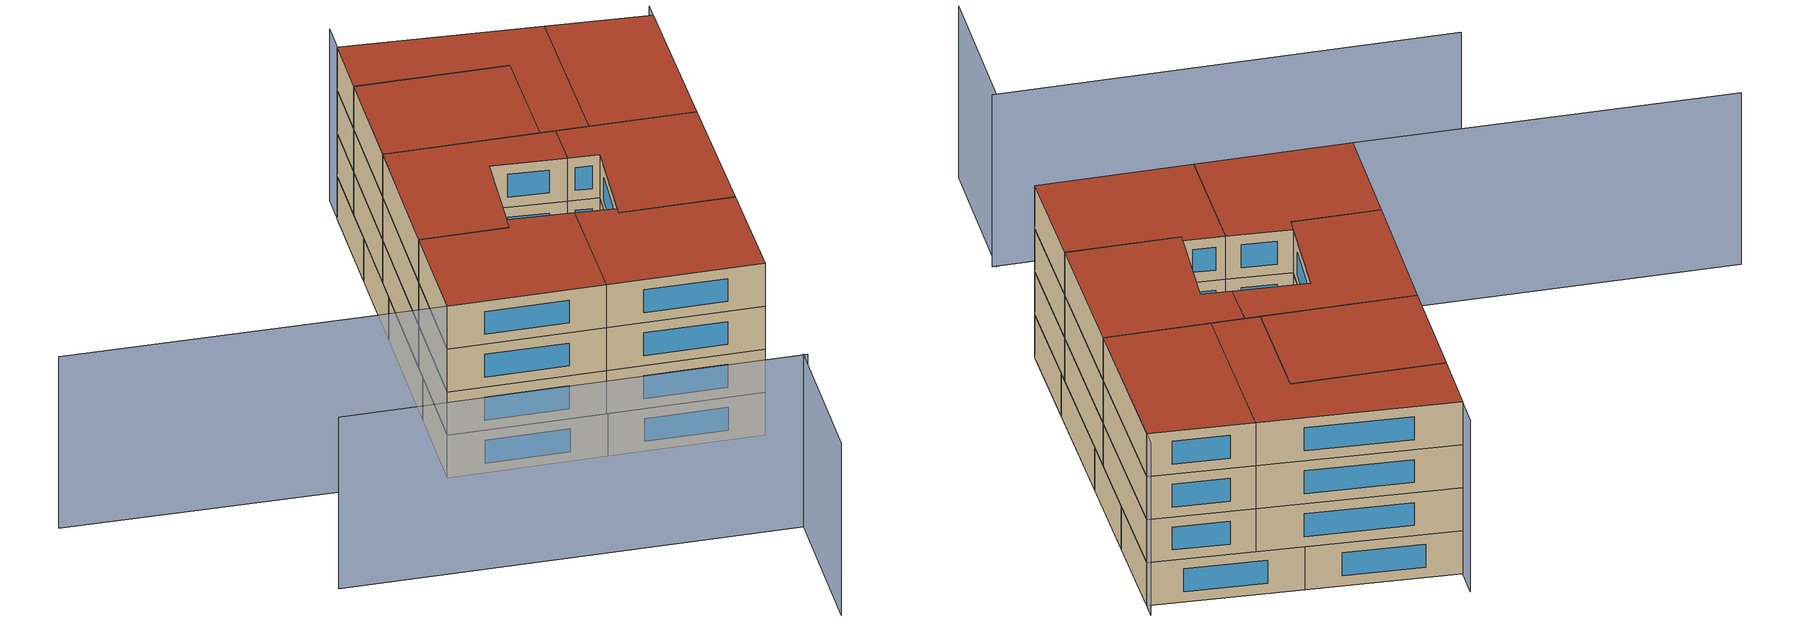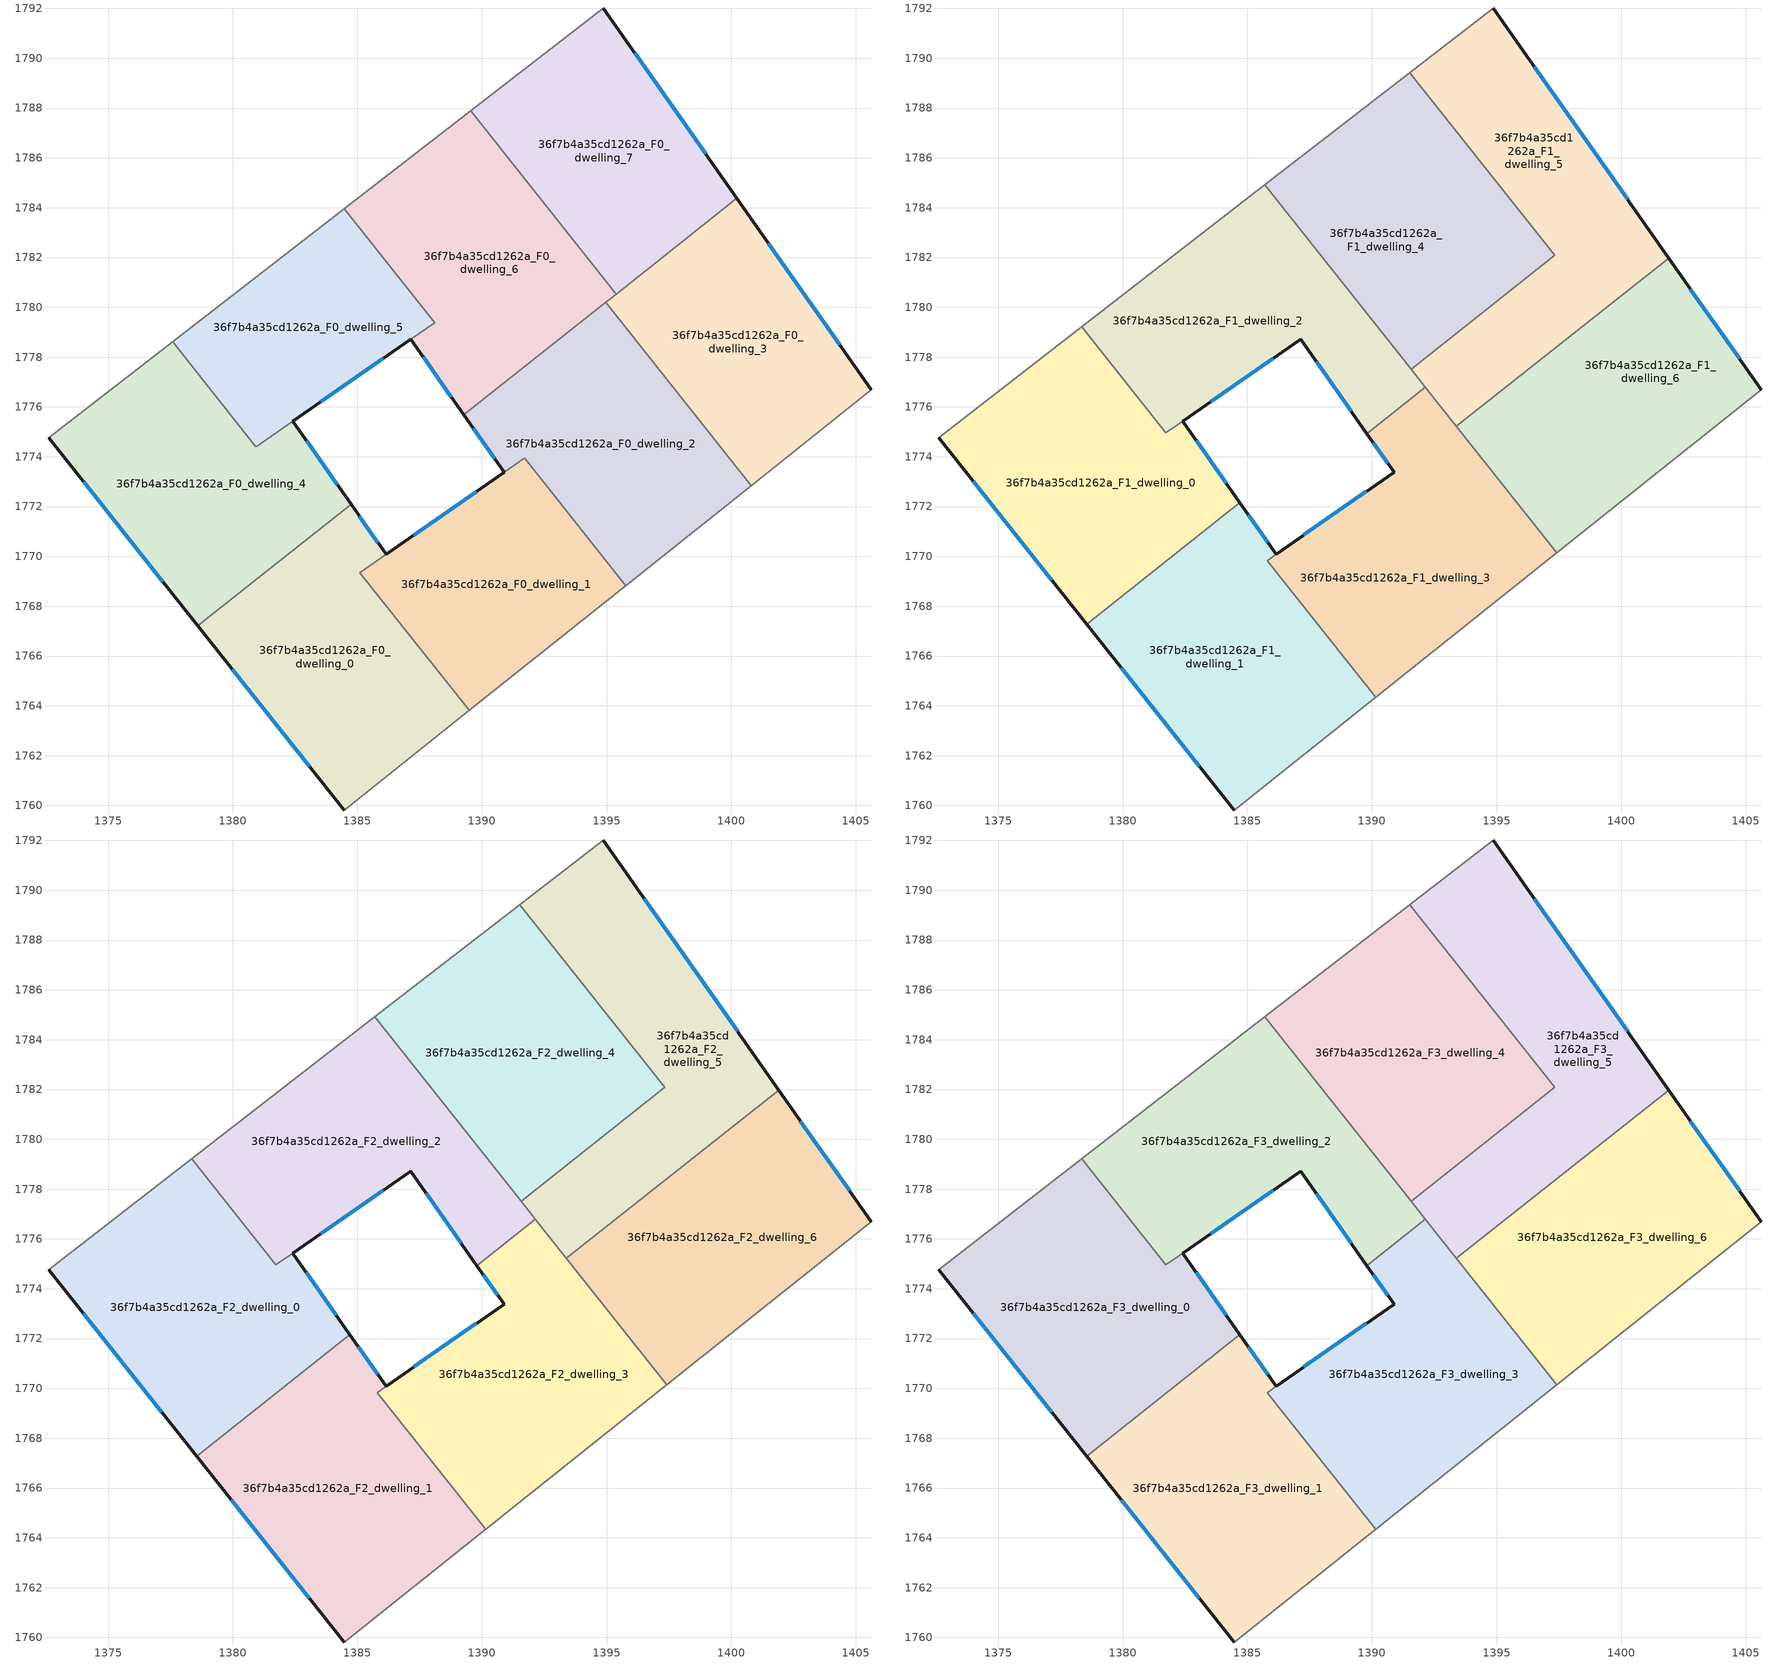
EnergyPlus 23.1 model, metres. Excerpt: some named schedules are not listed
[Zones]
36f7b4a35cd1262a_F0_dwelling_0
 floor ground (EU_floor_Construction): 1386.15,1770.08 1385.09,1769.35 1389.48,1763.82 1384.46,1759.82 1378.6,1767.21 1384.75,1772.09 z0
 wall outside (EU_wall_Construction): 1386.15,1770.08 1384.75,1772.09 / 1378.6,1767.21 1384.46,1759.82 z0:3
 wall to 36f7b4a35cd1262a_F0_dwelling_1 (EU_wall_Construction): 1389.48,1763.82 1385.09,1769.35 1386.15,1770.08 z0:3
 wall adiabatic (EU_wall_Construction): 1384.46,1759.82 1389.48,1763.82 z0:3
 wall to 36f7b4a35cd1262a_F0_dwelling_4 (EU_wall_Construction): 1384.75,1772.09 1378.6,1767.21 z0:3
 window (EU_Window_Construction): 1385.82,1770.56 1385.08,1771.62 / 1379.97,1765.48 1383.08,1761.55 z0.7:2.3
36f7b4a35cd1262a_F0_dwelling_1
 floor ground (EU_floor_Construction): 1391.71,1773.95 1395.77,1768.83 1389.48,1763.82 1385.09,1769.35 z0
 wall outside (EU_wall_Construction): 1390.89,1773.38 1386.15,1770.08 z0:3
 wall adiabatic (EU_wall_Construction): 1389.48,1763.82 1395.77,1768.83 z0:3
 wall to 36f7b4a35cd1262a_F0_dwelling_2 (EU_wall_Construction): 1395.77,1768.83 1391.71,1773.95 1390.89,1773.38 z0:3
 window (EU_Window_Construction): 1389.78,1772.6 1387.26,1770.86 z0.7:2.3
36f7b4a35cd1262a_F0_dwelling_2
 floor ground (EU_floor_Construction): 1394.97,1780.2 1400.8,1772.84 1395.77,1768.83 1391.71,1773.95 1390.89,1773.38 1389.27,1775.68 z0
 wall outside (EU_wall_Construction): 1389.27,1775.68 1390.89,1773.38 z0:3
 wall adiabatic (EU_wall_Construction): 1395.77,1768.83 1400.8,1772.84 z0:3
 wall to 36f7b4a35cd1262a_F0_dwelling_3 (EU_wall_Construction): 1400.8,1772.84 1394.97,1780.2 z0:3
 wall to 36f7b4a35cd1262a_F0_dwelling_6 (EU_wall_Construction): 1394.97,1780.2 1389.27,1775.68 z0:3
 window (EU_Window_Construction): 1389.65,1775.14 1390.51,1773.92 z0.7:2.3
 ceiling adiabatic (EU_roof_Construction): 1396.78,1777.91 1394.97,1780.2 1391.58,1777.51 1393.39,1775.22 z3
36f7b4a35cd1262a_F0_dwelling_3
 floor ground (EU_floor_Construction): 1400.23,1784.37 1405.63,1776.68 1400.8,1772.84 1394.97,1780.2 z0
 wall outside (EU_wall_Construction): 1405.63,1776.68 1400.23,1784.37 z0:3
 wall adiabatic (EU_wall_Construction): 1400.8,1772.84 1405.63,1776.68 z0:3
 wall to 36f7b4a35cd1262a_F0_dwelling_7 (EU_wall_Construction): 1400.23,1784.37 1395.39,1780.53 z0:3
 wall to 36f7b4a35cd1262a_F0_dwelling_6 (EU_wall_Construction): 1395.39,1780.53 1394.97,1780.2 z0:3
 window (EU_Window_Construction): 1404.37,1778.49 1401.5,1782.57 z0.7:2.3
 ceiling adiabatic (EU_roof_Construction): 1401.91,1781.98 1400.23,1784.37 1394.97,1780.2 1396.78,1777.91 z3
36f7b4a35cd1262a_F0_dwelling_4
 floor ground (EU_floor_Construction): 1382.41,1775.44 1384.75,1772.09 1378.6,1767.21 1372.6,1774.77 1377.58,1778.63 1380.93,1774.41 z0
 wall outside (EU_wall_Construction): 1384.75,1772.09 1382.41,1775.44 / 1372.6,1774.77 1378.6,1767.21 z0:3
 wall adiabatic (EU_wall_Construction): 1377.58,1778.63 1372.6,1774.77 z0:3
 wall to 36f7b4a35cd1262a_F0_dwelling_5 (EU_wall_Construction): 1382.41,1775.44 1380.93,1774.41 / 1380.92,1774.41 1377.58,1778.63 z0:3
 window (EU_Window_Construction): 1384.2,1772.88 1382.96,1774.65 / 1374.01,1772.99 1377.19,1768.99 z0.7:2.3
36f7b4a35cd1262a_F0_dwelling_5
 floor ground (EU_floor_Construction): 1384.47,1783.96 1388.1,1779.39 1382.41,1775.44 1380.92,1774.41 1377.58,1778.63 z0
 wall outside (EU_wall_Construction): 1382.41,1775.44 1387.14,1778.72 z0:3
 wall adiabatic (EU_wall_Construction): 1384.47,1783.96 1377.58,1778.63 z0:3
 wall to 36f7b4a35cd1262a_F0_dwelling_6 (EU_wall_Construction): 1387.14,1778.72 1388.1,1779.39 1384.47,1783.96 z0:3
 window (EU_Window_Construction): 1383.52,1776.21 1386.03,1777.95 z0.7:2.3
36f7b4a35cd1262a_F0_dwelling_6
 floor ground (EU_floor_Construction): 1389.54,1787.89 1395.39,1780.53 1389.27,1775.68 1387.14,1778.72 1388.1,1779.39 1384.47,1783.96 z0
 wall outside (EU_wall_Construction): 1387.14,1778.72 1389.27,1775.68 z0:3
 wall adiabatic (EU_wall_Construction): 1389.54,1787.89 1384.47,1783.96 z0:3
 wall to 36f7b4a35cd1262a_F0_dwelling_7 (EU_wall_Construction): 1395.39,1780.53 1389.54,1787.89 z0:3
 window (EU_Window_Construction): 1387.64,1778.01 1388.77,1776.39 z0.7:2.3
 ceiling adiabatic (EU_roof_Construction): 1395.39,1780.53 1389.54,1787.89 1385.7,1784.92 1391.58,1777.51 z3
36f7b4a35cd1262a_F0_dwelling_7
 floor ground (EU_floor_Construction): 1394.87,1792.02 1400.23,1784.37 1395.39,1780.53 1389.54,1787.89 z0
 wall outside (EU_wall_Construction): 1400.23,1784.37 1394.87,1792.02 z0:3
 wall adiabatic (EU_wall_Construction): 1394.87,1792.02 1389.54,1787.89 z0:3
 window (EU_Window_Construction): 1398.98,1786.17 1396.13,1790.22 z0.7:2.3
36f7b4a35cd1262a_F1_dwelling_0
 floor to 36f7b4a35cd1262a_F0_dwelling_4 (EU_floor_Construction): 1382.41,1775.44 1384.7,1772.16 1378.54,1767.28 1372.6,1774.77 1377.58,1778.63 1380.93,1774.41 z3
 floor to 36f7b4a35cd1262a_F0_dwelling_5 (EU_floor_Construction): 1378.35,1779.22 1381.72,1774.96 1380.92,1774.41 1377.58,1778.63 z3
 wall outside (EU_wall_Construction): 1372.6,1774.77 1378.54,1767.28 / 1384.7,1772.16 1382.41,1775.44 z3:6
 wall adiabatic (EU_wall_Construction): 1378.35,1779.22 1372.6,1774.77 z3:6
 wall to 36f7b4a35cd1262a_F1_dwelling_1 (EU_wall_Construction): 1378.54,1767.28 1384.23,1771.79 / 1384.24,1771.8 1384.7,1772.16 z3:6
 wall to 36f7b4a35cd1262a_F1_dwelling_2 (EU_wall_Construction): 1381.72,1774.97 1378.35,1779.22 / 1382.41,1775.44 1381.73,1774.96 z3:6
 window (EU_Window_Construction): 1374,1773.01 1377.15,1769.04 / 1384.16,1772.93 1382.95,1774.67 z3.7:5.3
36f7b4a35cd1262a_F1_dwelling_1
 floor to 36f7b4a35cd1262a_F0_dwelling_0 (EU_floor_Construction): 1386.15,1770.08 1385.09,1769.35 1389.48,1763.82 1384.46,1759.82 1378.6,1767.21 1384.75,1772.09 z3
 floor to 36f7b4a35cd1262a_F0_dwelling_1 (EU_floor_Construction): 1385.89,1769.9 1385.79,1769.83 1390.15,1764.35 1389.48,1763.82 1385.09,1769.35 z3
 floor to 36f7b4a35cd1262a_F0_dwelling_4 (EU_floor_Construction): 1384.7,1772.16 1384.75,1772.09 1378.6,1767.21 1378.54,1767.28 z3
 wall outside (EU_wall_Construction): 1378.54,1767.28 1384.46,1759.82 / 1386.15,1770.08 1384.7,1772.16 z3:6
 wall to 36f7b4a35cd1262a_F1_dwelling_3 (EU_wall_Construction): 1390.15,1764.35 1385.79,1769.83 1386.15,1770.08 z3:6
 wall adiabatic (EU_wall_Construction): 1384.46,1759.82 1390.15,1764.35 z3:6
 window (EU_Window_Construction): 1379.93,1765.53 1383.07,1761.57 / 1385.81,1770.57 1385.04,1771.67 z3.7:5.3
36f7b4a35cd1262a_F1_dwelling_2
 floor to 36f7b4a35cd1262a_F0_dwelling_5 (EU_floor_Construction): 1384.47,1783.96 1388.1,1779.39 1382.41,1775.44 1381.72,1774.97 1378.35,1779.22 z3
 floor to 36f7b4a35cd1262a_F0_dwelling_6 (EU_floor_Construction): 1385.7,1784.92 1391.58,1777.51 1389.27,1775.68 1387.14,1778.72 1388.1,1779.39 1384.47,1783.96 z3
 floor to 36f7b4a35cd1262a_F0_dwelling_2 (EU_floor_Construction): 1391.58,1777.51 1392.14,1776.79 1389.8,1774.93 1389.27,1775.68 z3
 wall outside (EU_wall_Construction): 1382.41,1775.44 1387.14,1778.72 1389.8,1774.93 z3:6
 wall adiabatic (EU_wall_Construction): 1385.7,1784.92 1378.35,1779.22 z3:6
 wall to 36f7b4a35cd1262a_F1_dwelling_3 (EU_wall_Construction): 1389.8,1774.93 1392.14,1776.79 z3:6
 wall to 36f7b4a35cd1262a_F1_dwelling_4 (EU_wall_Construction): 1391.57,1777.52 1385.7,1784.92 z3:6
 wall to 36f7b4a35cd1262a_F1_dwelling_5 (EU_wall_Construction): 1392.14,1776.79 1391.57,1777.52 z3:6
 window (EU_Window_Construction): 1387.76,1777.83 1389.17,1775.82 / 1383.52,1776.21 1386.03,1777.95 z3.7:5.3
36f7b4a35cd1262a_F1_dwelling_3
 floor to 36f7b4a35cd1262a_F0_dwelling_1 (EU_floor_Construction): 1391.71,1773.95 1395.77,1768.83 1390.15,1764.35 1385.79,1769.83 1386.08,1770.04 z3
 floor to 36f7b4a35cd1262a_F0_dwelling_2 (EU_floor_Construction): 1392.14,1776.79 1397.42,1770.14 1395.77,1768.83 1391.71,1773.95 1390.89,1773.38 1389.8,1774.93 z3
 wall outside (EU_wall_Construction): 1389.8,1774.93 1390.89,1773.38 1386.15,1770.09 z3:6
 wall adiabatic (EU_wall_Construction): 1390.15,1764.35 1397.42,1770.14 z3:6
 wall to 36f7b4a35cd1262a_F1_dwelling_6 (EU_wall_Construction): 1397.42,1770.14 1393.39,1775.22 z3:6
 wall to 36f7b4a35cd1262a_F1_dwelling_5 (EU_wall_Construction): 1393.39,1775.22 1392.14,1776.79 z3:6
 window (EU_Window_Construction): 1389.78,1772.61 1387.26,1770.86 / 1390.05,1774.57 1390.63,1773.74 z3.7:5.3
36f7b4a35cd1262a_F1_dwelling_4
 floor adiabatic (EU_floor_Construction): 1389.54,1787.89 1395.38,1780.53 1391.57,1777.51 1385.7,1784.92 z3
 floor to 36f7b4a35cd1262a_F0_dwelling_7 (EU_floor_Construction): 1391.52,1789.42 1397.34,1782.09 1395.38,1780.53 1389.54,1787.89 z3
 wall to 36f7b4a35cd1262a_F1_dwelling_5 (EU_wall_Construction): 1391.57,1777.51 1397.34,1782.09 1391.52,1789.42 z3:6
 wall adiabatic (EU_wall_Construction): 1391.52,1789.42 1385.7,1784.92 z3:6
36f7b4a35cd1262a_F1_dwelling_5
 floor to 36f7b4a35cd1262a_F0_dwelling_7 (EU_floor_Construction): 1394.87,1792.02 1400.23,1784.37 1395.39,1780.53 1397.34,1782.09 1391.52,1789.42 z3
 floor adiabatic (EU_floor_Construction): 1400.23,1784.37 1401.91,1781.98 1393.39,1775.22 1391.57,1777.51 1395.38,1780.53 z3
 wall outside (EU_wall_Construction): 1401.91,1781.98 1394.87,1792.02 z3:6
 wall adiabatic (EU_wall_Construction): 1394.87,1792.02 1391.52,1789.42 z3:6
 wall to 36f7b4a35cd1262a_F1_dwelling_6 (EU_wall_Construction): 1393.39,1775.22 1401.91,1781.98 z3:6
 window (EU_Window_Construction): 1400.26,1784.34 1396.52,1789.66 z3.7:5.3
36f7b4a35cd1262a_F1_dwelling_6
 floor to 36f7b4a35cd1262a_F0_dwelling_3 (EU_floor_Construction): 1401.91,1781.98 1405.63,1776.68 1400.8,1772.84 1396.78,1777.91 z3
 floor to 36f7b4a35cd1262a_F0_dwelling_2 (EU_floor_Construction): 1396.78,1777.91 1400.8,1772.84 1397.42,1770.14 1393.39,1775.22 z3
 wall outside (EU_wall_Construction): 1405.63,1776.68 1401.91,1781.98 z3:6
 wall adiabatic (EU_wall_Construction): 1397.42,1770.14 1405.63,1776.68 z3:6
 window (EU_Window_Construction): 1404.76,1777.93 1402.79,1780.74 z3.7:5.3
36f7b4a35cd1262a_F2_dwelling_0
 floor to 36f7b4a35cd1262a_F1_dwelling_0 (EU_floor_Construction): 1382.41,1775.44 1384.7,1772.16 1378.54,1767.28 1372.6,1774.77 1378.35,1779.22 1381.73,1774.96 z6
 wall outside (EU_wall_Construction): 1372.6,1774.77 1378.54,1767.28 / 1384.7,1772.16 1382.41,1775.44 z6:9
 wall adiabatic (EU_wall_Construction): 1378.35,1779.22 1372.6,1774.77 z6:9
 wall to 36f7b4a35cd1262a_F2_dwelling_1 (EU_wall_Construction): 1378.54,1767.28 1384.23,1771.79 / 1384.24,1771.8 1384.7,1772.16 z6:9
 wall to 36f7b4a35cd1262a_F2_dwelling_2 (EU_wall_Construction): 1381.72,1774.97 1378.35,1779.22 / 1382.41,1775.44 1381.73,1774.96 z6:9
 window (EU_Window_Construction): 1374,1773.01 1377.15,1769.04 / 1384.16,1772.93 1382.95,1774.67 z6.7:8.3
36f7b4a35cd1262a_F2_dwelling_1
 floor to 36f7b4a35cd1262a_F1_dwelling_1 (EU_floor_Construction): 1386.15,1770.08 1385.79,1769.83 1390.15,1764.35 1384.46,1759.82 1378.54,1767.28 1384.7,1772.16 z6
 wall outside (EU_wall_Construction): 1378.54,1767.28 1384.46,1759.82 / 1386.15,1770.08 1384.7,1772.16 z6:9
 wall to 36f7b4a35cd1262a_F2_dwelling_3 (EU_wall_Construction): 1390.15,1764.35 1385.79,1769.83 1386.15,1770.08 z6:9
 wall adiabatic (EU_wall_Construction): 1384.46,1759.82 1390.15,1764.35 z6:9
 window (EU_Window_Construction): 1379.93,1765.53 1383.07,1761.57 / 1385.81,1770.57 1385.04,1771.67 z6.7:8.3
36f7b4a35cd1262a_F2_dwelling_2
 floor to 36f7b4a35cd1262a_F1_dwelling_2 (EU_floor_Construction): 1385.7,1784.92 1392.14,1776.79 1389.8,1774.93 1387.14,1778.72 1382.41,1775.44 1381.72,1774.97 1378.35,1779.22 z6
 wall outside (EU_wall_Construction): 1382.41,1775.44 1387.14,1778.72 1389.8,1774.93 z6:9
 wall adiabatic (EU_wall_Construction): 1385.7,1784.92 1378.35,1779.22 z6:9
 wall to 36f7b4a35cd1262a_F2_dwelling_3 (EU_wall_Construction): 1389.8,1774.93 1392.14,1776.79 z6:9
 wall to 36f7b4a35cd1262a_F2_dwelling_4 (EU_wall_Construction): 1391.57,1777.52 1385.7,1784.92 z6:9
 wall to 36f7b4a35cd1262a_F2_dwelling_5 (EU_wall_Construction): 1392.14,1776.79 1391.57,1777.52 z6:9
 window (EU_Window_Construction): 1387.76,1777.83 1389.17,1775.82 / 1383.52,1776.21 1386.03,1777.95 z6.7:8.3
36f7b4a35cd1262a_F2_dwelling_3
 floor to 36f7b4a35cd1262a_F1_dwelling_3 (EU_floor_Construction): 1392.14,1776.79 1397.42,1770.14 1390.15,1764.35 1385.79,1769.83 1386.15,1770.09 1390.89,1773.38 1389.8,1774.93 z6
 wall outside (EU_wall_Construction): 1389.8,1774.93 1390.89,1773.38 1386.15,1770.09 z6:9
 wall adiabatic (EU_wall_Construction): 1390.15,1764.35 1397.42,1770.14 z6:9
 wall to 36f7b4a35cd1262a_F2_dwelling_6 (EU_wall_Construction): 1397.42,1770.14 1393.39,1775.22 z6:9
 wall to 36f7b4a35cd1262a_F2_dwelling_5 (EU_wall_Construction): 1393.39,1775.22 1392.14,1776.79 z6:9
 window (EU_Window_Construction): 1389.78,1772.61 1387.26,1770.86 / 1390.05,1774.57 1390.63,1773.74 z6.7:8.3
36f7b4a35cd1262a_F2_dwelling_4
 floor to 36f7b4a35cd1262a_F1_dwelling_4 (EU_floor_Construction): 1391.52,1789.42 1397.34,1782.09 1391.57,1777.51 1385.7,1784.92 z6
 wall to 36f7b4a35cd1262a_F2_dwelling_5 (EU_wall_Construction): 1391.57,1777.51 1397.34,1782.09 1391.52,1789.42 z6:9
 wall adiabatic (EU_wall_Construction): 1391.52,1789.42 1385.7,1784.92 z6:9
36f7b4a35cd1262a_F2_dwelling_5
 floor to 36f7b4a35cd1262a_F1_dwelling_5 (EU_floor_Construction): 1394.87,1792.02 1401.91,1781.98 1393.39,1775.22 1391.57,1777.51 1397.34,1782.09 1391.52,1789.42 z6
 wall outside (EU_wall_Construction): 1401.91,1781.98 1394.87,1792.02 z6:9
 wall adiabatic (EU_wall_Construction): 1394.87,1792.02 1391.52,1789.42 z6:9
 wall to 36f7b4a35cd1262a_F2_dwelling_6 (EU_wall_Construction): 1393.39,1775.22 1401.91,1781.98 z6:9
 window (EU_Window_Construction): 1400.26,1784.34 1396.52,1789.66 z6.7:8.3
36f7b4a35cd1262a_F2_dwelling_6
 floor to 36f7b4a35cd1262a_F1_dwelling_6 (EU_floor_Construction): 1401.91,1781.98 1405.63,1776.68 1397.42,1770.14 1393.39,1775.22 z6
 wall outside (EU_wall_Construction): 1405.63,1776.68 1401.91,1781.98 z6:9
 wall adiabatic (EU_wall_Construction): 1397.42,1770.14 1405.63,1776.68 z6:9
 window (EU_Window_Construction): 1404.76,1777.93 1402.79,1780.74 z6.7:8.3
36f7b4a35cd1262a_F3_dwelling_0
 floor to 36f7b4a35cd1262a_F2_dwelling_0 (EU_floor_Construction): 1382.41,1775.44 1384.7,1772.16 1378.54,1767.28 1372.6,1774.77 1378.35,1779.22 1381.73,1774.96 z9
 wall outside (EU_wall_Construction): 1372.6,1774.77 1378.54,1767.28 / 1384.7,1772.16 1382.41,1775.44 z9:12
 wall adiabatic (EU_wall_Construction): 1378.35,1779.22 1372.6,1774.77 z9:12
 wall to 36f7b4a35cd1262a_F3_dwelling_1 (EU_wall_Construction): 1378.54,1767.28 1384.23,1771.79 / 1384.24,1771.8 1384.7,1772.16 z9:12
 wall to 36f7b4a35cd1262a_F3_dwelling_2 (EU_wall_Construction): 1381.72,1774.97 1378.35,1779.22 / 1382.41,1775.44 1381.73,1774.96 z9:12
 window (EU_Window_Construction): 1374,1773.01 1377.15,1769.04 / 1384.16,1772.93 1382.95,1774.67 z9.7:11.3
 roof outside (EU_roof_Construction): 1384.7,1772.16 1382.41,1775.44 1381.73,1774.96 1378.35,1779.22 1372.6,1774.77 1378.54,1767.28 z12
36f7b4a35cd1262a_F3_dwelling_1
 floor to 36f7b4a35cd1262a_F2_dwelling_1 (EU_floor_Construction): 1386.15,1770.08 1385.79,1769.83 1390.15,1764.35 1384.46,1759.82 1378.54,1767.28 1384.7,1772.16 z9
 wall outside (EU_wall_Construction): 1378.54,1767.28 1384.46,1759.82 / 1386.15,1770.08 1384.7,1772.16 z9:12
 wall to 36f7b4a35cd1262a_F3_dwelling_3 (EU_wall_Construction): 1390.15,1764.35 1385.79,1769.83 1386.15,1770.08 z9:12
 wall adiabatic (EU_wall_Construction): 1384.46,1759.82 1390.15,1764.35 z9:12
 window (EU_Window_Construction): 1379.93,1765.53 1383.07,1761.57 / 1385.81,1770.57 1385.04,1771.67 z9.7:11.3
 roof outside (EU_roof_Construction): 1390.15,1764.35 1385.79,1769.83 1386.15,1770.08 1384.7,1772.16 1378.54,1767.28 1384.46,1759.82 z12
36f7b4a35cd1262a_F3_dwelling_2
 floor to 36f7b4a35cd1262a_F2_dwelling_2 (EU_floor_Construction): 1385.7,1784.92 1392.14,1776.79 1389.8,1774.93 1387.14,1778.72 1382.41,1775.44 1381.72,1774.97 1378.35,1779.22 z9
 wall outside (EU_wall_Construction): 1382.41,1775.44 1387.14,1778.72 1389.8,1774.93 z9:12
 wall adiabatic (EU_wall_Construction): 1385.7,1784.92 1378.35,1779.22 z9:12
 wall to 36f7b4a35cd1262a_F3_dwelling_3 (EU_wall_Construction): 1389.8,1774.93 1392.14,1776.79 z9:12
 wall to 36f7b4a35cd1262a_F3_dwelling_4 (EU_wall_Construction): 1391.57,1777.52 1385.7,1784.92 z9:12
 wall to 36f7b4a35cd1262a_F3_dwelling_5 (EU_wall_Construction): 1392.14,1776.79 1391.57,1777.52 z9:12
 window (EU_Window_Construction): 1387.76,1777.83 1389.17,1775.82 / 1383.52,1776.21 1386.03,1777.95 z9.7:11.3
 roof outside (EU_roof_Construction): 1392.14,1776.79 1385.7,1784.92 1378.35,1779.22 1381.72,1774.97 1382.41,1775.44 1387.14,1778.72 1389.8,1774.93 z12
36f7b4a35cd1262a_F3_dwelling_3
 floor to 36f7b4a35cd1262a_F2_dwelling_3 (EU_floor_Construction): 1392.14,1776.79 1397.42,1770.14 1390.15,1764.35 1385.79,1769.83 1386.15,1770.09 1390.89,1773.38 1389.8,1774.93 z9
 wall outside (EU_wall_Construction): 1389.8,1774.93 1390.89,1773.38 1386.15,1770.09 z9:12
 wall adiabatic (EU_wall_Construction): 1390.15,1764.35 1397.42,1770.14 z9:12
 wall to 36f7b4a35cd1262a_F3_dwelling_6 (EU_wall_Construction): 1397.42,1770.14 1393.39,1775.22 z9:12
 wall to 36f7b4a35cd1262a_F3_dwelling_5 (EU_wall_Construction): 1393.39,1775.22 1392.14,1776.79 z9:12
 window (EU_Window_Construction): 1389.78,1772.61 1387.26,1770.86 / 1390.05,1774.57 1390.63,1773.74 z9.7:11.3
 roof outside (EU_roof_Construction): 1397.42,1770.14 1392.14,1776.79 1389.8,1774.93 1390.89,1773.38 1386.15,1770.09 1385.79,1769.83 1390.15,1764.35 z12
36f7b4a35cd1262a_F3_dwelling_4
 floor to 36f7b4a35cd1262a_F2_dwelling_4 (EU_floor_Construction): 1391.52,1789.42 1397.34,1782.09 1391.57,1777.51 1385.7,1784.92 z9
 wall to 36f7b4a35cd1262a_F3_dwelling_5 (EU_wall_Construction): 1391.57,1777.51 1397.34,1782.09 1391.52,1789.42 z9:12
 wall adiabatic (EU_wall_Construction): 1391.52,1789.42 1385.7,1784.92 z9:12
 roof outside (EU_roof_Construction): 1397.34,1782.09 1391.52,1789.42 1385.7,1784.92 1391.57,1777.51 z12
36f7b4a35cd1262a_F3_dwelling_5
 floor to 36f7b4a35cd1262a_F2_dwelling_5 (EU_floor_Construction): 1394.87,1792.02 1401.91,1781.98 1393.39,1775.22 1391.57,1777.51 1397.34,1782.09 1391.52,1789.42 z9
 wall outside (EU_wall_Construction): 1401.91,1781.98 1394.87,1792.02 z9:12
 wall adiabatic (EU_wall_Construction): 1394.87,1792.02 1391.52,1789.42 z9:12
 wall to 36f7b4a35cd1262a_F3_dwelling_6 (EU_wall_Construction): 1393.39,1775.22 1401.91,1781.98 z9:12
 window (EU_Window_Construction): 1400.26,1784.34 1396.52,1789.66 z9.7:11.3
 roof outside (EU_roof_Construction): 1401.91,1781.98 1394.87,1792.02 1391.52,1789.42 1397.34,1782.09 1391.57,1777.51 1393.39,1775.22 z12
36f7b4a35cd1262a_F3_dwelling_6
 floor to 36f7b4a35cd1262a_F2_dwelling_6 (EU_floor_Construction): 1401.91,1781.98 1405.63,1776.68 1397.42,1770.14 1393.39,1775.22 z9
 wall outside (EU_wall_Construction): 1405.63,1776.68 1401.91,1781.98 z9:12
 wall adiabatic (EU_wall_Construction): 1397.42,1770.14 1405.63,1776.68 z9:12
 window (EU_Window_Construction): 1404.76,1777.93 1402.79,1780.74 z9.7:11.3
 roof outside (EU_roof_Construction): 1405.63,1776.68 1401.91,1781.98 1393.39,1775.22 1397.42,1770.14 z12
shading: 1369,1747.85 1376.65,1753.8 / 1384.15,1760.23 1406.44,1777.3 / 1359.33,1775.64 1376.74,1753.56 / 1396.46,1793.25 1372.6,1774.77 / 1372.6,1774.77 1358.35,1793.17 z0:12
[Building]
EU S2 Campaign: North Axis=0; Terrain=City; Solar Distribution=FullExterior
[Site:Location]
Budapest.Ferenc.Liszt.Intl.AP: Latitude=47.437; Longitude=19.256; Time Zone=1; Elevation=185
[SizingPeriod:WeatherFileDays]
AnnualSizingPeriod: Begin Month=1; Begin Day of Month=1; End Month=12; End Day of Month=31; Day of Week for Start Day=Monday; Use Weather File Daylight Saving Period=No; Use Weather File Rain and Snow Indicators=No
[MATERIAL]
EU_InternalMass_Material: Roughness=MediumRough; Thickness=0.1; Conductivity=1; Density=1800; Specific Heat=900; Thermal Absorptance=0.9; Solar Absorptance=0.7; Visible Absorptance=0.7
[MATERIAL:NOMASS] Roughness=MediumRough; Thermal Absorptance=0.9; Solar Absorptance=0.7; Visible Absorptance=0.7
Name | Thermal Resistance
EU_wall_NoMass | 0.832559
EU_roof_NoMass | 1.39638
EU_floor_NoMass | 0.872794
[WINDOWMATERIAL:SIMPLEGLAZINGSYSTEM]
EU_Window_SimpleGlazing: UFactor=2.79869; Solar Heat Gain Coefficient=0.75; Visible Transmittance=0.75
[CONSTRUCTION]
EU_wall_Construction: EU_wall_NoMass
EU_roof_Construction: EU_roof_NoMass
EU_floor_Construction: EU_floor_NoMass
EU_Window_Construction: EU_Window_SimpleGlazing
EU_InternalMass_Construction: EU_InternalMass_Material
[ZONE] Type=1; Multiplier=1; Ceiling Height=autocalculate; Floor Area=autocalculate; Part of Total Floor Area=Yes
Name | Volume
36f7b4a35cd1262a_F0_dwelling_0 | 191.364
36f7b4a35cd1262a_F1_dwelling_0; 36f7b4a35cd1262a_F2_dwelling_0; 36f7b4a35cd1262a_F3_dwelling_0 | 216.036
36f7b4a35cd1262a_F0_dwelling_1 | 163.96
36f7b4a35cd1262a_F1_dwelling_1; 36f7b4a35cd1262a_F2_dwelling_1; 36f7b4a35cd1262a_F3_dwelling_1 | 211.348
36f7b4a35cd1262a_F0_dwelling_2 | 189.338
36f7b4a35cd1262a_F1_dwelling_2; 36f7b4a35cd1262a_F2_dwelling_2; 36f7b4a35cd1262a_F3_dwelling_2 | 197.309
36f7b4a35cd1262a_F0_dwelling_3 | 181.574
36f7b4a35cd1262a_F1_dwelling_3; 36f7b4a35cd1262a_F2_dwelling_3; 36f7b4a35cd1262a_F3_dwelling_3 | 205.308
36f7b4a35cd1262a_F0_dwelling_4 | 202.345
36f7b4a35cd1262a_F1_dwelling_4; 36f7b4a35cd1262a_F2_dwelling_4; 36f7b4a35cd1262a_F3_dwelling_4 | 207.524
36f7b4a35cd1262a_F0_dwelling_5 | 146.688
36f7b4a35cd1262a_F1_dwelling_5; 36f7b4a35cd1262a_F2_dwelling_5; 36f7b4a35cd1262a_F3_dwelling_5 | 207.497
36f7b4a35cd1262a_F0_dwelling_6 | 195.665
36f7b4a35cd1262a_F1_dwelling_6; 36f7b4a35cd1262a_F2_dwelling_6; 36f7b4a35cd1262a_F3_dwelling_6 | 207.508
36f7b4a35cd1262a_F0_dwelling_7 | 181.575
[INTERNALMASS] Construction=EU_InternalMass_Construction
Name | Zone or ZoneList | Surface Area
36f7b4a35cd1262a_F0_dwelling_0_EU_InternalMass | 36f7b4a35cd1262a_F0_dwelling_0 | 63.7878
36f7b4a35cd1262a_F0_dwelling_1_EU_InternalMass | 36f7b4a35cd1262a_F0_dwelling_1 | 54.6742
36f7b4a35cd1262a_F0_dwelling_2_EU_InternalMass | 36f7b4a35cd1262a_F0_dwelling_2 | 63.1114
36f7b4a35cd1262a_F0_dwelling_3_EU_InternalMass | 36f7b4a35cd1262a_F0_dwelling_3 | 60.5249
36f7b4a35cd1262a_F0_dwelling_4_EU_InternalMass | 36f7b4a35cd1262a_F0_dwelling_4 | 67.4467
36f7b4a35cd1262a_F0_dwelling_5_EU_InternalMass | 36f7b4a35cd1262a_F0_dwelling_5 | 48.9023
36f7b4a35cd1262a_F0_dwelling_6_EU_InternalMass | 36f7b4a35cd1262a_F0_dwelling_6 | 65.2217
36f7b4a35cd1262a_F0_dwelling_7_EU_InternalMass | 36f7b4a35cd1262a_F0_dwelling_7 | 60.525
36f7b4a35cd1262a_F1_dwelling_0_EU_InternalMass | 36f7b4a35cd1262a_F1_dwelling_0 | 72.0142
36f7b4a35cd1262a_F1_dwelling_1_EU_InternalMass | 36f7b4a35cd1262a_F1_dwelling_1 | 70.4535
36f7b4a35cd1262a_F1_dwelling_2_EU_InternalMass | 36f7b4a35cd1262a_F1_dwelling_2 | 65.7708
36f7b4a35cd1262a_F1_dwelling_3_EU_InternalMass | 36f7b4a35cd1262a_F1_dwelling_3 | 68.4369
36f7b4a35cd1262a_F1_dwelling_4_EU_InternalMass | 36f7b4a35cd1262a_F1_dwelling_4 | 69.1737
36f7b4a35cd1262a_F1_dwelling_5_EU_InternalMass | 36f7b4a35cd1262a_F1_dwelling_5 | 69.166
36f7b4a35cd1262a_F1_dwelling_6_EU_InternalMass | 36f7b4a35cd1262a_F1_dwelling_6 | 69.1688
36f7b4a35cd1262a_F2_dwelling_0_EU_InternalMass | 36f7b4a35cd1262a_F2_dwelling_0 | 72.0142
36f7b4a35cd1262a_F2_dwelling_1_EU_InternalMass | 36f7b4a35cd1262a_F2_dwelling_1 | 70.4535
36f7b4a35cd1262a_F2_dwelling_2_EU_InternalMass | 36f7b4a35cd1262a_F2_dwelling_2 | 65.7708
36f7b4a35cd1262a_F2_dwelling_3_EU_InternalMass | 36f7b4a35cd1262a_F2_dwelling_3 | 68.4369
36f7b4a35cd1262a_F2_dwelling_4_EU_InternalMass | 36f7b4a35cd1262a_F2_dwelling_4 | 69.1737
36f7b4a35cd1262a_F2_dwelling_5_EU_InternalMass | 36f7b4a35cd1262a_F2_dwelling_5 | 69.166
36f7b4a35cd1262a_F2_dwelling_6_EU_InternalMass | 36f7b4a35cd1262a_F2_dwelling_6 | 69.1688
36f7b4a35cd1262a_F3_dwelling_0_EU_InternalMass | 36f7b4a35cd1262a_F3_dwelling_0 | 72.0142
36f7b4a35cd1262a_F3_dwelling_1_EU_InternalMass | 36f7b4a35cd1262a_F3_dwelling_1 | 70.4535
36f7b4a35cd1262a_F3_dwelling_2_EU_InternalMass | 36f7b4a35cd1262a_F3_dwelling_2 | 65.7708
36f7b4a35cd1262a_F3_dwelling_3_EU_InternalMass | 36f7b4a35cd1262a_F3_dwelling_3 | 68.4369
36f7b4a35cd1262a_F3_dwelling_4_EU_InternalMass | 36f7b4a35cd1262a_F3_dwelling_4 | 69.1737
36f7b4a35cd1262a_F3_dwelling_5_EU_InternalMass | 36f7b4a35cd1262a_F3_dwelling_5 | 69.166
36f7b4a35cd1262a_F3_dwelling_6_EU_InternalMass | 36f7b4a35cd1262a_F3_dwelling_6 | 69.1688
[OTHEREQUIPMENT] Fuel Type=Electricity; Design Level Calculation Method=Watts/Area; Power per Zone Floor Area=1; Fraction Latent=0; Fraction Radiant=0; Fraction Lost=0; Carbon Dioxide Generation Rate=0; EndUse Subcategory=EU_Step8_InternalGains
Name | Zone or ZoneList or Space or SpaceList | Schedule
EU_Step8_InternalGain_36f7b4a35cd1262a_F0_dwelling_0_f000 | 36f7b4a35cd1262a_F0_dwelling_0 | EU_Step8_GainSchedule_36f7b4a35cd1262a_F0_dwelling_0_f000
EU_Step8_InternalGain_36f7b4a35cd1262a_F0_dwelling_1_f000 | 36f7b4a35cd1262a_F0_dwelling_1 | EU_Step8_GainSchedule_36f7b4a35cd1262a_F0_dwelling_1_f000
EU_Step8_InternalGain_36f7b4a35cd1262a_F0_dwelling_2_f000 | 36f7b4a35cd1262a_F0_dwelling_2 | EU_Step8_GainSchedule_36f7b4a35cd1262a_F0_dwelling_2_f000
EU_Step8_InternalGain_36f7b4a35cd1262a_F0_dwelling_3_f000 | 36f7b4a35cd1262a_F0_dwelling_3 | EU_Step8_GainSchedule_36f7b4a35cd1262a_F0_dwelling_3_f000
EU_Step8_InternalGain_36f7b4a35cd1262a_F0_dwelling_4_f000 | 36f7b4a35cd1262a_F0_dwelling_4 | EU_Step8_GainSchedule_36f7b4a35cd1262a_F0_dwelling_4_f000
EU_Step8_InternalGain_36f7b4a35cd1262a_F0_dwelling_5_f000 | 36f7b4a35cd1262a_F0_dwelling_5 | EU_Step8_GainSchedule_36f7b4a35cd1262a_F0_dwelling_5_f000
EU_Step8_InternalGain_36f7b4a35cd1262a_F0_dwelling_6_f000 | 36f7b4a35cd1262a_F0_dwelling_6 | EU_Step8_GainSchedule_36f7b4a35cd1262a_F0_dwelling_6_f000
EU_Step8_InternalGain_36f7b4a35cd1262a_F0_dwelling_7_f000 | 36f7b4a35cd1262a_F0_dwelling_7 | EU_Step8_GainSchedule_36f7b4a35cd1262a_F0_dwelling_7_f000
EU_Step8_InternalGain_36f7b4a35cd1262a_F1_dwelling_0_f000 | 36f7b4a35cd1262a_F1_dwelling_0 | EU_Step8_GainSchedule_36f7b4a35cd1262a_F1_dwelling_0_f000
EU_Step8_InternalGain_36f7b4a35cd1262a_F1_dwelling_1_f000 | 36f7b4a35cd1262a_F1_dwelling_1 | EU_Step8_GainSchedule_36f7b4a35cd1262a_F1_dwelling_1_f000
EU_Step8_InternalGain_36f7b4a35cd1262a_F1_dwelling_2_f000 | 36f7b4a35cd1262a_F1_dwelling_2 | EU_Step8_GainSchedule_36f7b4a35cd1262a_F1_dwelling_2_f000
EU_Step8_InternalGain_36f7b4a35cd1262a_F1_dwelling_3_f000 | 36f7b4a35cd1262a_F1_dwelling_3 | EU_Step8_GainSchedule_36f7b4a35cd1262a_F1_dwelling_3_f000
EU_Step8_InternalGain_36f7b4a35cd1262a_F1_dwelling_4_f000 | 36f7b4a35cd1262a_F1_dwelling_4 | EU_Step8_GainSchedule_36f7b4a35cd1262a_F1_dwelling_4_f000
EU_Step8_InternalGain_36f7b4a35cd1262a_F1_dwelling_5_f000 | 36f7b4a35cd1262a_F1_dwelling_5 | EU_Step8_GainSchedule_36f7b4a35cd1262a_F1_dwelling_5_f000
EU_Step8_InternalGain_36f7b4a35cd1262a_F1_dwelling_6_f000 | 36f7b4a35cd1262a_F1_dwelling_6 | EU_Step8_GainSchedule_36f7b4a35cd1262a_F1_dwelling_6_f000
EU_Step8_InternalGain_36f7b4a35cd1262a_F2_dwelling_0_f000 | 36f7b4a35cd1262a_F2_dwelling_0 | EU_Step8_GainSchedule_36f7b4a35cd1262a_F2_dwelling_0_f000
EU_Step8_InternalGain_36f7b4a35cd1262a_F2_dwelling_1_f000 | 36f7b4a35cd1262a_F2_dwelling_1 | EU_Step8_GainSchedule_36f7b4a35cd1262a_F2_dwelling_1_f000
EU_Step8_InternalGain_36f7b4a35cd1262a_F2_dwelling_2_f000 | 36f7b4a35cd1262a_F2_dwelling_2 | EU_Step8_GainSchedule_36f7b4a35cd1262a_F2_dwelling_2_f000
EU_Step8_InternalGain_36f7b4a35cd1262a_F2_dwelling_3_f000 | 36f7b4a35cd1262a_F2_dwelling_3 | EU_Step8_GainSchedule_36f7b4a35cd1262a_F2_dwelling_3_f000
EU_Step8_InternalGain_36f7b4a35cd1262a_F2_dwelling_4_f000 | 36f7b4a35cd1262a_F2_dwelling_4 | EU_Step8_GainSchedule_36f7b4a35cd1262a_F2_dwelling_4_f000
EU_Step8_InternalGain_36f7b4a35cd1262a_F2_dwelling_5_f000 | 36f7b4a35cd1262a_F2_dwelling_5 | EU_Step8_GainSchedule_36f7b4a35cd1262a_F2_dwelling_5_f000
EU_Step8_InternalGain_36f7b4a35cd1262a_F2_dwelling_6_f000 | 36f7b4a35cd1262a_F2_dwelling_6 | EU_Step8_GainSchedule_36f7b4a35cd1262a_F2_dwelling_6_f000
EU_Step8_InternalGain_36f7b4a35cd1262a_F3_dwelling_0_f000 | 36f7b4a35cd1262a_F3_dwelling_0 | EU_Step8_GainSchedule_36f7b4a35cd1262a_F3_dwelling_0_f000
EU_Step8_InternalGain_36f7b4a35cd1262a_F3_dwelling_1_f000 | 36f7b4a35cd1262a_F3_dwelling_1 | EU_Step8_GainSchedule_36f7b4a35cd1262a_F3_dwelling_1_f000
EU_Step8_InternalGain_36f7b4a35cd1262a_F3_dwelling_2_f000 | 36f7b4a35cd1262a_F3_dwelling_2 | EU_Step8_GainSchedule_36f7b4a35cd1262a_F3_dwelling_2_f000
EU_Step8_InternalGain_36f7b4a35cd1262a_F3_dwelling_3_f000 | 36f7b4a35cd1262a_F3_dwelling_3 | EU_Step8_GainSchedule_36f7b4a35cd1262a_F3_dwelling_3_f000
EU_Step8_InternalGain_36f7b4a35cd1262a_F3_dwelling_4_f000 | 36f7b4a35cd1262a_F3_dwelling_4 | EU_Step8_GainSchedule_36f7b4a35cd1262a_F3_dwelling_4_f000
EU_Step8_InternalGain_36f7b4a35cd1262a_F3_dwelling_5_f000 | 36f7b4a35cd1262a_F3_dwelling_5 | EU_Step8_GainSchedule_36f7b4a35cd1262a_F3_dwelling_5_f000
EU_Step8_InternalGain_36f7b4a35cd1262a_F3_dwelling_6_f000 | 36f7b4a35cd1262a_F3_dwelling_6 | EU_Step8_GainSchedule_36f7b4a35cd1262a_F3_dwelling_6_f000
[ZONEVENTILATION:DESIGNFLOWRATE] Schedule=EU_AlwaysOn; Design Flow Rate Calculation Method=AirChanges/Hour; Air Changes per Hour=0.475469; Ventilation Type=Natural; Fan Pressure Rise=0; Fan Total Efficiency=1; Constant Term Coefficient=1; Temperature Term Coefficient=0; Velocity Term Coefficient=0; Velocity Squared Term Coefficient=0; Minimum Indoor Temperature=-100; Maximum Indoor Temperature=100; Delta Temperature=-100; Minimum Outdoor Temperature=-100; Maximum Outdoor Temperature=100; Maximum Wind Speed=40
Name | Zone or ZoneList or Space or SpaceList
EU_ConstantAir_36f7b4a35cd1262a_F0_dwelling_0 | 36f7b4a35cd1262a_F0_dwelling_0
EU_ConstantAir_36f7b4a35cd1262a_F0_dwelling_1 | 36f7b4a35cd1262a_F0_dwelling_1
EU_ConstantAir_36f7b4a35cd1262a_F0_dwelling_2 | 36f7b4a35cd1262a_F0_dwelling_2
EU_ConstantAir_36f7b4a35cd1262a_F0_dwelling_3 | 36f7b4a35cd1262a_F0_dwelling_3
EU_ConstantAir_36f7b4a35cd1262a_F0_dwelling_4 | 36f7b4a35cd1262a_F0_dwelling_4
EU_ConstantAir_36f7b4a35cd1262a_F0_dwelling_5 | 36f7b4a35cd1262a_F0_dwelling_5
EU_ConstantAir_36f7b4a35cd1262a_F0_dwelling_6 | 36f7b4a35cd1262a_F0_dwelling_6
EU_ConstantAir_36f7b4a35cd1262a_F0_dwelling_7 | 36f7b4a35cd1262a_F0_dwelling_7
EU_ConstantAir_36f7b4a35cd1262a_F1_dwelling_0 | 36f7b4a35cd1262a_F1_dwelling_0
EU_ConstantAir_36f7b4a35cd1262a_F1_dwelling_1 | 36f7b4a35cd1262a_F1_dwelling_1
EU_ConstantAir_36f7b4a35cd1262a_F1_dwelling_2 | 36f7b4a35cd1262a_F1_dwelling_2
EU_ConstantAir_36f7b4a35cd1262a_F1_dwelling_3 | 36f7b4a35cd1262a_F1_dwelling_3
EU_ConstantAir_36f7b4a35cd1262a_F1_dwelling_4 | 36f7b4a35cd1262a_F1_dwelling_4
EU_ConstantAir_36f7b4a35cd1262a_F1_dwelling_5 | 36f7b4a35cd1262a_F1_dwelling_5
EU_ConstantAir_36f7b4a35cd1262a_F1_dwelling_6 | 36f7b4a35cd1262a_F1_dwelling_6
EU_ConstantAir_36f7b4a35cd1262a_F2_dwelling_0 | 36f7b4a35cd1262a_F2_dwelling_0
EU_ConstantAir_36f7b4a35cd1262a_F2_dwelling_1 | 36f7b4a35cd1262a_F2_dwelling_1
EU_ConstantAir_36f7b4a35cd1262a_F2_dwelling_2 | 36f7b4a35cd1262a_F2_dwelling_2
EU_ConstantAir_36f7b4a35cd1262a_F2_dwelling_3 | 36f7b4a35cd1262a_F2_dwelling_3
EU_ConstantAir_36f7b4a35cd1262a_F2_dwelling_4 | 36f7b4a35cd1262a_F2_dwelling_4
EU_ConstantAir_36f7b4a35cd1262a_F2_dwelling_5 | 36f7b4a35cd1262a_F2_dwelling_5
EU_ConstantAir_36f7b4a35cd1262a_F2_dwelling_6 | 36f7b4a35cd1262a_F2_dwelling_6
EU_ConstantAir_36f7b4a35cd1262a_F3_dwelling_0 | 36f7b4a35cd1262a_F3_dwelling_0
EU_ConstantAir_36f7b4a35cd1262a_F3_dwelling_1 | 36f7b4a35cd1262a_F3_dwelling_1
EU_ConstantAir_36f7b4a35cd1262a_F3_dwelling_2 | 36f7b4a35cd1262a_F3_dwelling_2
EU_ConstantAir_36f7b4a35cd1262a_F3_dwelling_3 | 36f7b4a35cd1262a_F3_dwelling_3
EU_ConstantAir_36f7b4a35cd1262a_F3_dwelling_4 | 36f7b4a35cd1262a_F3_dwelling_4
EU_ConstantAir_36f7b4a35cd1262a_F3_dwelling_5 | 36f7b4a35cd1262a_F3_dwelling_5
EU_ConstantAir_36f7b4a35cd1262a_F3_dwelling_6 | 36f7b4a35cd1262a_F3_dwelling_6
[HVACTEMPLATE:ZONE:IDEALLOADSAIRSYSTEM] System Availability Schedule=EU_AlwaysOn; Maximum Heating Supply Air Temperature=50; Minimum Cooling Supply Air Temperature=13; Maximum Heating Supply Air Humidity Ratio=0.0156; Minimum Cooling Supply Air Humidity Ratio=0.0077; Heating Limit=NoLimit; Cooling Limit=NoLimit; Heating Availability Schedule=EU_AlwaysOn; Cooling Availability Schedule=EU_CoolingOff; Dehumidification Control Type=ConstantSensibleHeatRatio; Cooling Sensible Heat Ratio=0.7; Dehumidification Setpoint=60; Humidification Control Type=None; Humidification Setpoint=30; Outdoor Air Method=None; Outdoor Air Flow Rate per Person=0.00944; Outdoor Air Flow Rate per Zone Floor Area=0; Outdoor Air Flow Rate per Zone=0; Demand Controlled Ventilation Type=None; Outdoor Air Economizer Type=NoEconomizer; Heat Recovery Type=None; Sensible Heat Recovery Effectiveness=0.7; Latent Heat Recovery Effectiveness=0.65
Name | Template Thermostat
36f7b4a35cd1262a_F0_dwelling_0 | EU_HeatOnly_36f7b4a35cd1262a_F0_dwelling_0
36f7b4a35cd1262a_F0_dwelling_1 | EU_HeatOnly_36f7b4a35cd1262a_F0_dwelling_1
36f7b4a35cd1262a_F0_dwelling_2 | EU_HeatOnly_36f7b4a35cd1262a_F0_dwelling_2
36f7b4a35cd1262a_F0_dwelling_3 | EU_HeatOnly_36f7b4a35cd1262a_F0_dwelling_3
36f7b4a35cd1262a_F0_dwelling_4 | EU_HeatOnly_36f7b4a35cd1262a_F0_dwelling_4
36f7b4a35cd1262a_F0_dwelling_5 | EU_HeatOnly_36f7b4a35cd1262a_F0_dwelling_5
36f7b4a35cd1262a_F0_dwelling_6 | EU_HeatOnly_36f7b4a35cd1262a_F0_dwelling_6
36f7b4a35cd1262a_F0_dwelling_7 | EU_HeatOnly_36f7b4a35cd1262a_F0_dwelling_7
36f7b4a35cd1262a_F1_dwelling_0 | EU_HeatOnly_36f7b4a35cd1262a_F1_dwelling_0
36f7b4a35cd1262a_F1_dwelling_1 | EU_HeatOnly_36f7b4a35cd1262a_F1_dwelling_1
36f7b4a35cd1262a_F1_dwelling_2 | EU_HeatOnly_36f7b4a35cd1262a_F1_dwelling_2
36f7b4a35cd1262a_F1_dwelling_3 | EU_HeatOnly_36f7b4a35cd1262a_F1_dwelling_3
36f7b4a35cd1262a_F1_dwelling_4 | EU_HeatOnly_36f7b4a35cd1262a_F1_dwelling_4
36f7b4a35cd1262a_F1_dwelling_5 | EU_HeatOnly_36f7b4a35cd1262a_F1_dwelling_5
36f7b4a35cd1262a_F1_dwelling_6 | EU_HeatOnly_36f7b4a35cd1262a_F1_dwelling_6
36f7b4a35cd1262a_F2_dwelling_0 | EU_HeatOnly_36f7b4a35cd1262a_F2_dwelling_0
36f7b4a35cd1262a_F2_dwelling_1 | EU_HeatOnly_36f7b4a35cd1262a_F2_dwelling_1
36f7b4a35cd1262a_F2_dwelling_2 | EU_HeatOnly_36f7b4a35cd1262a_F2_dwelling_2
36f7b4a35cd1262a_F2_dwelling_3 | EU_HeatOnly_36f7b4a35cd1262a_F2_dwelling_3
36f7b4a35cd1262a_F2_dwelling_4 | EU_HeatOnly_36f7b4a35cd1262a_F2_dwelling_4
36f7b4a35cd1262a_F2_dwelling_5 | EU_HeatOnly_36f7b4a35cd1262a_F2_dwelling_5
36f7b4a35cd1262a_F2_dwelling_6 | EU_HeatOnly_36f7b4a35cd1262a_F2_dwelling_6
36f7b4a35cd1262a_F3_dwelling_0 | EU_HeatOnly_36f7b4a35cd1262a_F3_dwelling_0
36f7b4a35cd1262a_F3_dwelling_1 | EU_HeatOnly_36f7b4a35cd1262a_F3_dwelling_1
36f7b4a35cd1262a_F3_dwelling_2 | EU_HeatOnly_36f7b4a35cd1262a_F3_dwelling_2
36f7b4a35cd1262a_F3_dwelling_3 | EU_HeatOnly_36f7b4a35cd1262a_F3_dwelling_3
36f7b4a35cd1262a_F3_dwelling_4 | EU_HeatOnly_36f7b4a35cd1262a_F3_dwelling_4
36f7b4a35cd1262a_F3_dwelling_5 | EU_HeatOnly_36f7b4a35cd1262a_F3_dwelling_5
36f7b4a35cd1262a_F3_dwelling_6 | EU_HeatOnly_36f7b4a35cd1262a_F3_dwelling_6
[SIZING:ZONE] Zone Cooling Design Supply Air Temperature Input Method=SupplyAirTemperature; Zone Cooling Design Supply Air Temperature=13; Zone Heating Design Supply Air Temperature Input Method=SupplyAirTemperature; Zone Heating Design Supply Air Temperature=50; Zone Cooling Design Supply Air Humidity Ratio=0.008; Zone Heating Design Supply Air Humidity Ratio=0.008; Cooling Design Air Flow Method=DesignDay; Cooling Design Air Flow Rate=0; Cooling Minimum Air Flow per Zone Floor Area=0.000762; Cooling Minimum Air Flow=0; Cooling Minimum Air Flow Fraction=0.2; Heating Design Air Flow Method=DesignDay; Heating Design Air Flow Rate=0; Heating Maximum Air Flow per Zone Floor Area=0.002032; Heating Maximum Air Flow=0.141576; Heating Maximum Air Flow Fraction=0.3; Account for Dedicated Outdoor Air System=No; Dedicated Outdoor Air System Control Strategy=NeutralSupplyAir; Dedicated Outdoor Air Low Setpoint Temperature for Design=autosize; Dedicated Outdoor Air High Setpoint Temperature for Design=autosize; Zone Load Sizing Method=Sensible Load Only No Latent Load; Zone Latent Cooling Design Supply Air Humidity Ratio Input Method=HumidityRatioDifference; Zone Cooling Design Supply Air Humidity Ratio Difference=0.005; Zone Latent Heating Design Supply Air Humidity Ratio Input Method=HumidityRatioDifference; Zone Humidification Design Supply Air Humidity Ratio Difference=0.005
36f7b4a35cd1262a_F0_dwelling_0; 36f7b4a35cd1262a_F0_dwelling_1; 36f7b4a35cd1262a_F0_dwelling_2; 36f7b4a35cd1262a_F0_dwelling_3; 36f7b4a35cd1262a_F0_dwelling_4; 36f7b4a35cd1262a_F0_dwelling_5; 36f7b4a35cd1262a_F0_dwelling_6; 36f7b4a35cd1262a_F0_dwelling_7; 36f7b4a35cd1262a_F1_dwelling_0; 36f7b4a35cd1262a_F1_dwelling_1; 36f7b4a35cd1262a_F1_dwelling_2; 36f7b4a35cd1262a_F1_dwelling_3; 36f7b4a35cd1262a_F1_dwelling_4; 36f7b4a35cd1262a_F1_dwelling_5; 36f7b4a35cd1262a_F1_dwelling_6; 36f7b4a35cd1262a_F2_dwelling_0; 36f7b4a35cd1262a_F2_dwelling_1; 36f7b4a35cd1262a_F2_dwelling_2; 36f7b4a35cd1262a_F2_dwelling_3; 36f7b4a35cd1262a_F2_dwelling_4; 36f7b4a35cd1262a_F2_dwelling_5; 36f7b4a35cd1262a_F2_dwelling_6; 36f7b4a35cd1262a_F3_dwelling_0; 36f7b4a35cd1262a_F3_dwelling_1; 36f7b4a35cd1262a_F3_dwelling_2; 36f7b4a35cd1262a_F3_dwelling_3; 36f7b4a35cd1262a_F3_dwelling_4; 36f7b4a35cd1262a_F3_dwelling_5; 36f7b4a35cd1262a_F3_dwelling_6
[SCHEDULE:FILE] Column Number=1; Rows to Skip at Top=0; Number of Hours of Data=8760; Column Separator=Comma; Interpolate to Timestep=No; Minutes per Item=60; Adjust Schedule for Daylight Savings=Yes
Name | File
EU_Step8_GainSchedule_36f7b4a35cd1262a_F0_dwelling_0_f000 | ../../schedules/36f7b4a35cd1262a/36f7b4a35cd1262a_F0_dwelling_0_f000_gain.csv
EU_Step8_GainSchedule_36f7b4a35cd1262a_F0_dwelling_1_f000 | ../../schedules/36f7b4a35cd1262a/36f7b4a35cd1262a_F0_dwelling_1_f000_gain.csv
EU_Step8_GainSchedule_36f7b4a35cd1262a_F0_dwelling_2_f000 | ../../schedules/36f7b4a35cd1262a/36f7b4a35cd1262a_F0_dwelling_2_f000_gain.csv
EU_Step8_GainSchedule_36f7b4a35cd1262a_F0_dwelling_3_f000 | ../../schedules/36f7b4a35cd1262a/36f7b4a35cd1262a_F0_dwelling_3_f000_gain.csv
EU_Step8_GainSchedule_36f7b4a35cd1262a_F0_dwelling_4_f000 | ../../schedules/36f7b4a35cd1262a/36f7b4a35cd1262a_F0_dwelling_4_f000_gain.csv
EU_Step8_GainSchedule_36f7b4a35cd1262a_F0_dwelling_5_f000 | ../../schedules/36f7b4a35cd1262a/36f7b4a35cd1262a_F0_dwelling_5_f000_gain.csv
EU_Step8_GainSchedule_36f7b4a35cd1262a_F0_dwelling_6_f000 | ../../schedules/36f7b4a35cd1262a/36f7b4a35cd1262a_F0_dwelling_6_f000_gain.csv
EU_Step8_GainSchedule_36f7b4a35cd1262a_F0_dwelling_7_f000 | ../../schedules/36f7b4a35cd1262a/36f7b4a35cd1262a_F0_dwelling_7_f000_gain.csv
EU_Step8_GainSchedule_36f7b4a35cd1262a_F1_dwelling_0_f000 | ../../schedules/36f7b4a35cd1262a/36f7b4a35cd1262a_F1_dwelling_0_f000_gain.csv
EU_Step8_GainSchedule_36f7b4a35cd1262a_F1_dwelling_1_f000 | ../../schedules/36f7b4a35cd1262a/36f7b4a35cd1262a_F1_dwelling_1_f000_gain.csv
